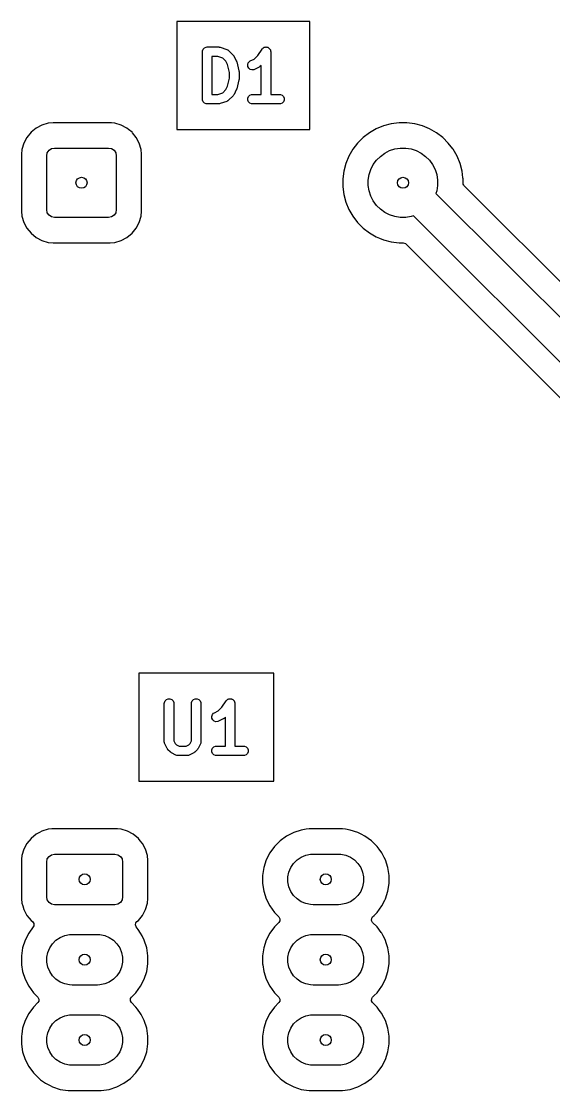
# Model space of a CAD drawing. Extents: x 20 to 124, y -124 to -20.
# Drawn here: x 44.99 to 61.82, y -94.68 to -60.86 of the extents above; entities that cross this region are included whole.
import ezdxf

# ---------------------------------------------------------------- set-up
doc = ezdxf.new("R2010")
doc.units = 0
doc.layers.add('BLACK', color=7, linetype='CONTINUOUS')
doc.layers.add('WHITE', color=7, linetype='CONTINUOUS')

msp = doc.modelspace()

# ---------------------------------------------------------------- linework, layer by layer
at = {"layer": 'BLACK', "linetype": 'CONTINUOUS'}
for p, q in [((54.109072, -60.857484), (49.912357, -60.857484)), ((49.912357, -60.857484), (49.912357, -64.273053)), ((54.109072, -64.273053), (54.109072, -60.857484)), ((50.717857, -61.815828), (50.720739, -61.786564)), ((50.717857, -63.315828), (50.717857, -61.815828)), ((50.720739, -61.786564), (50.743137, -61.732492)), ((50.743137, -61.732492), (50.784521, -61.691108)), ((50.784521, -61.691108), (50.838593, -61.66871)), ((50.838593, -61.66871), (50.867857, -61.665828)), ((50.867857, -61.665828), (51.225, -61.665828)), ((51.225, -61.665828), (51.239811, -61.667286)), ((51.239811, -61.667286), (51.243761, -61.667006)), ((51.243761, -61.667006), (51.248955, -61.668187)), ((51.248955, -61.668187), (51.254264, -61.66871)), ((51.254264, -61.66871), (51.257926, -61.670227)), ((51.257926, -61.670227), (51.272434, -61.673526)), ((51.272434, -61.673526), (51.48672, -61.744954)), ((51.48672, -61.744954), (51.513571, -61.756943)), ((51.513571, -61.756943), (51.517641, -61.760473)), ((51.517641, -61.760473), (51.522621, -61.762536)), ((51.522621, -61.762536), (51.545352, -61.781191)), ((51.545352, -61.781191), (51.688209, -61.924048)), ((52.465573, -61.934551), (52.600193, -61.732623)), ((52.600193, -61.732623), (52.600259, -61.732542)), ((52.600259, -61.732542), (52.60028, -61.732492)), ((52.60028, -61.732492), (52.600391, -61.73238)), ((52.600391, -61.73238), (52.618823, -61.709872)), ((52.618823, -61.709872), (52.631165, -61.701606)), ((52.631165, -61.701606), (52.641664, -61.691108)), ((52.641664, -61.691108), (52.65524, -61.685484)), ((52.65524, -61.685484), (52.667453, -61.677306)), ((52.667453, -61.677306), (52.682014, -61.674393)), ((52.682014, -61.674393), (52.695736, -61.66871)), ((52.695736, -61.66871), (52.710433, -61.66871)), ((52.710433, -61.66871), (52.724843, -61.665828)), ((52.724843, -61.665828), (52.739413, -61.66871)), ((52.739413, -61.66871), (52.754264, -61.66871)), ((52.754264, -61.66871), (52.767838, -61.674332)), ((52.767838, -61.674332), (52.782257, -61.677185)), ((52.782257, -61.677185), (52.794617, -61.685425)), ((52.794617, -61.685425), (52.808336, -61.691108)), ((52.808336, -61.691108), (52.818725, -61.701497)), ((52.818725, -61.701497), (52.830956, -61.709651)), ((52.830956, -61.709651), (52.839221, -61.721993)), ((52.839221, -61.721993), (52.84972, -61.732492)), ((52.84972, -61.732492), (52.855343, -61.746068)), ((52.855343, -61.746068), (52.863522, -61.758281)), ((52.863522, -61.758281), (52.866434, -61.772843)), ((52.866434, -61.772843), (52.872118, -61.786564)), ((52.872118, -61.786564), (52.874969, -61.815516)), ((52.874969, -61.815516), (52.875, -61.81567)), ((52.875, -61.81567), (52.874989, -61.815722)), ((52.874989, -61.815722), (52.875, -61.815828)), ((52.875, -61.815828), (52.875, -63.165828)), ((51.20066, -61.965828), (51.017857, -61.965828)), ((51.017857, -61.965828), (51.017857, -63.165828)), ((51.358258, -62.018361), (51.20066, -61.965828)), ((51.458865, -62.118968), (51.358258, -62.018361)), ((51.512044, -62.225327), (51.458865, -62.118968)), ((51.575, -62.477148), (51.512044, -62.225327)), ((51.688209, -61.924048), (51.697649, -61.93555)), ((51.697649, -61.93555), (51.700642, -61.938146)), ((51.700642, -61.938146), (51.70348, -61.942655)), ((51.70348, -61.942655), (51.706864, -61.946778)), ((51.706864, -61.946778), (51.70838, -61.95044)), ((51.70838, -61.95044), (51.716307, -61.963032)), ((51.716307, -61.963032), (51.787736, -62.105888)), ((51.787736, -62.105888), (51.788555, -62.10803)), ((51.788555, -62.10803), (51.7892, -62.1089)), ((51.7892, -62.1089), (51.793584, -62.121171)), ((51.793584, -62.121171), (51.798245, -62.133352)), ((51.798245, -62.133352), (51.798321, -62.134432)), ((51.798321, -62.134432), (51.799093, -62.136591)), ((51.799093, -62.136591), (51.870521, -62.422305)), ((52.147607, -62.225639), (52.166114, -62.170116)), ((52.151756, -62.284019), (52.147607, -62.225639)), ((52.166114, -62.170116), (52.204461, -62.125901)), ((52.204461, -62.125901), (52.229347, -62.110236)), ((52.229347, -62.110236), (52.350432, -62.049692)), ((52.350432, -62.049692), (52.465573, -61.934551)), ((51.575, -62.654507), (51.575, -62.477148)), ((51.870521, -62.422305), (51.87127, -62.427376)), ((51.87127, -62.427376), (51.872118, -62.429421)), ((51.872118, -62.429421), (51.873203, -62.440443)), ((51.873203, -62.440443), (51.874823, -62.451394)), ((51.874823, -62.451394), (51.874497, -62.453581)), ((51.874497, -62.453581), (51.875, -62.458685)), ((51.875, -62.458685), (51.875, -62.672971)), ((52.17793, -62.336368), (52.151756, -62.284019)), ((52.222145, -62.374715), (52.17793, -62.336368)), ((52.277668, -62.393222), (52.222145, -62.374715)), ((52.336048, -62.389073), (52.277668, -62.393222)), ((52.363511, -62.378564), (52.336048, -62.389073)), ((52.506368, -62.307135), (52.363511, -62.378564)), ((52.518961, -62.299207), (52.506368, -62.307135)), ((52.522621, -62.297692), (52.518961, -62.299207)), ((52.52674, -62.29431), (52.522621, -62.297692)), ((52.531254, -62.29147), (52.52674, -62.29431)), ((52.53385, -62.288476), (52.531254, -62.29147)), ((52.545352, -62.279037), (52.53385, -62.288476)), ((52.575, -62.249389), (52.545352, -62.279037)), ((52.575, -63.165828), (52.575, -62.249389)), ((51.512044, -62.906328), (51.575, -62.654507)), ((51.870521, -62.709351), (51.799093, -62.995065)), ((51.87127, -62.704279), (51.870521, -62.709351)), ((51.872118, -62.702235), (51.87127, -62.704279)), ((51.873203, -62.691212), (51.872118, -62.702235)), ((51.874823, -62.680262), (51.873203, -62.691212)), ((51.875, -62.672971), (51.874497, -62.678074)), ((51.874497, -62.678074), (51.874823, -62.680262)), ((51.017857, -63.165828), (51.200657, -63.165828)), ((51.200657, -63.165828), (51.358259, -63.113294)), ((51.358259, -63.113294), (51.458865, -63.012688)), ((51.458865, -63.012688), (51.512044, -62.906328)), ((51.688209, -63.207608), (51.545352, -63.350466)), ((51.697647, -63.196106), (51.688209, -63.207608)), ((51.700642, -63.19351), (51.697647, -63.196106)), ((51.703482, -63.188996), (51.700642, -63.19351)), ((51.706864, -63.184877), (51.703482, -63.188996)), ((51.708379, -63.181217), (51.706864, -63.184877)), ((51.716307, -63.168624), (51.708379, -63.181217)), ((51.787736, -63.025768), (51.716307, -63.168624)), ((51.788555, -63.023625), (51.787736, -63.025768)), ((51.7892, -63.022756), (51.788555, -63.023625)), ((51.793584, -63.010484), (51.7892, -63.022756)), ((51.798245, -62.998304), (51.793584, -63.010484)), ((51.798321, -62.997223), (51.798245, -62.998304)), ((51.799093, -62.995065), (51.798321, -62.997223)), ((52.149311, -63.286564), (52.171709, -63.232492)), ((52.171709, -63.232492), (52.213093, -63.191108)), ((52.213093, -63.191108), (52.267165, -63.16871)), ((52.267165, -63.16871), (52.296429, -63.165828)), ((52.296429, -63.165828), (52.575, -63.165828)), ((52.875, -63.165828), (53.153572, -63.165828)), ((53.153572, -63.165828), (53.182836, -63.16871)), ((53.182836, -63.16871), (53.236908, -63.191108)), ((53.236908, -63.191108), (53.278292, -63.232492)), ((53.278292, -63.232492), (53.30069, -63.286564)), ((50.720739, -63.345092), (50.717857, -63.315828)), ((50.743137, -63.399164), (50.720739, -63.345092)), ((50.784521, -63.440548), (50.743137, -63.399164)), ((50.838593, -63.462946), (50.784521, -63.440548)), ((50.867857, -63.465828), (50.838593, -63.462946)), ((51.225, -63.465828), (50.867857, -63.465828)), ((51.239805, -63.464369), (51.225, -63.465828)), ((51.24376, -63.464651), (51.239805, -63.464369)), ((51.248961, -63.463468), (51.24376, -63.464651)), ((51.254264, -63.462946), (51.248961, -63.463468)), ((51.257921, -63.46143), (51.254264, -63.462946)), ((51.272434, -63.458131), (51.257921, -63.46143)), ((51.48672, -63.386703), (51.272434, -63.458131)), ((51.513571, -63.374715), (51.48672, -63.386703)), ((51.517642, -63.371183), (51.513571, -63.374715)), ((51.522622, -63.369121), (51.517642, -63.371183)), ((51.545352, -63.350466), (51.522622, -63.369121)), ((52.149311, -63.345092), (52.149311, -63.286564)), ((52.171709, -63.399164), (52.149311, -63.345092)), ((52.213093, -63.440548), (52.171709, -63.399164)), ((52.267165, -63.462946), (52.213093, -63.440548)), ((52.296429, -63.465828), (52.267165, -63.462946)), ((53.153572, -63.465828), (52.296429, -63.465828)), ((53.182836, -63.462946), (53.153572, -63.465828)), ((53.236908, -63.440548), (53.182836, -63.462946)), ((53.278292, -63.399164), (53.236908, -63.440548)), ((53.30069, -63.345092), (53.278292, -63.399164)), ((53.30069, -63.286564), (53.30069, -63.345092)), ((45.458545, -64.234817), (45.298589, -64.366089)), ((45.641042, -64.137269), (45.458545, -64.234817)), ((45.839067, -64.077199), (45.641042, -64.137269)), ((45.993395, -64.062), (45.839067, -64.077199)), ((47.796605, -64.062), (45.993395, -64.062)), ((47.796609, -64.062), (47.796605, -64.062)), ((47.840222, -64.066295), (47.796609, -64.062)), ((47.950935, -64.077199), (47.840222, -64.066295)), ((47.950935, -64.0772), (47.950933, -64.077199)), ((47.950933, -64.077199), (47.950935, -64.077199)), ((48.148955, -64.137268), (47.950935, -64.0772)), ((48.331451, -64.234815), (48.148955, -64.137268)), ((48.331452, -64.234816), (48.331451, -64.234815)), ((48.331454, -64.234817), (48.331452, -64.234816)), ((48.378045, -64.273053), (48.331454, -64.234817)), ((56.212623, -64.254337), (55.996873, -64.3789)), ((56.212638, -64.25433), (56.212623, -64.254337)), ((56.442792, -64.158998), (56.212638, -64.25433)), ((56.683438, -64.094517), (56.442792, -64.158998)), ((56.930424, -64.062001), (56.683438, -64.094517)), ((56.930429, -64.062), (56.930424, -64.062001)), ((56.930435, -64.062), (56.930429, -64.062)), ((57.179565, -64.062), (56.930435, -64.062)), ((57.17957, -64.062), (57.179565, -64.062)), ((57.179575, -64.062001), (57.17957, -64.062)), ((57.426561, -64.094517), (57.179575, -64.062001)), ((57.667207, -64.158998), (57.426561, -64.094517)), ((57.897361, -64.25433), (57.667207, -64.158998)), ((57.897376, -64.254337), (57.897361, -64.25433)), ((58.113126, -64.3789), (57.897376, -64.254337)), ((45.167317, -64.526045), (45.069769, -64.708542)), ((45.298589, -64.366089), (45.167317, -64.526045)), ((48.49141, -64.366089), (48.378045, -64.273053)), ((48.501924, -64.378901), (48.49141, -64.366089)), ((48.622685, -64.526049), (48.501924, -64.378901)), ((48.720232, -64.708545), (48.622685, -64.526049)), ((49.912357, -64.273053), (54.109072, -64.273053)), ((55.799218, -64.530566), (55.623066, -64.706718)), ((55.799225, -64.53056), (55.799218, -64.530566)), ((55.996873, -64.3789), (55.799225, -64.53056)), ((58.310774, -64.53056), (58.113126, -64.3789)), ((58.310781, -64.530566), (58.310774, -64.53056)), ((58.486933, -64.706718), (58.310781, -64.530566)), ((45.009699, -64.906566), (44.9945, -65.060894)), ((45.069769, -64.708542), (45.009699, -64.906566)), ((45.868223, -64.935723), (45.949329, -64.88153)), ((45.949329, -64.88153), (46.045, -64.862501)), ((46.045, -64.862501), (47.745001, -64.8625)), ((47.745001, -64.8625), (47.840671, -64.88153)), ((47.840671, -64.88153), (47.921777, -64.935723)), ((48.7803, -64.906565), (48.720232, -64.708545)), ((48.795499, -65.060892), (48.7803, -64.906565)), ((55.4714, -64.904373), (55.346837, -65.120123)), ((55.62306, -64.706725), (55.4714, -64.904373)), ((55.623066, -64.706718), (55.62306, -64.706725)), ((56.634048, -64.946233), (56.79821, -64.892893)), ((56.79821, -64.892893), (56.968695, -64.865891)), ((56.968695, -64.865891), (57.141305, -64.865891)), ((57.141305, -64.865891), (57.31179, -64.892893)), ((57.31179, -64.892893), (57.475952, -64.946233)), ((58.486939, -64.706725), (58.486933, -64.706718)), ((58.626883, -64.889104), (58.486939, -64.706725)), ((58.638599, -64.904373), (58.626883, -64.889104)), ((58.763164, -65.120127), (58.638599, -64.904373)), ((44.9945, -65.060894), (44.9945, -66.864104)), ((45.795, -65.112499), (45.81403, -65.016829)), ((45.795001, -66.8125), (45.795, -65.112499)), ((45.81403, -65.016829), (45.868223, -64.935723)), ((47.921777, -64.935723), (47.97597, -65.016829)), ((47.97597, -65.016829), (47.994999, -65.1125)), ((47.994999, -65.1125), (47.995, -66.812501)), ((48.795499, -65.837941), (48.795499, -65.060892)), ((55.34683, -65.120138), (55.251498, -65.350292)), ((55.346837, -65.120123), (55.34683, -65.120138)), ((56.117096, -65.387752), (56.218553, -65.248107)), ((56.218553, -65.248107), (56.340607, -65.126053)), ((56.340607, -65.126053), (56.480252, -65.024596)), ((56.480252, -65.024596), (56.634048, -64.946233)), ((57.475952, -64.946233), (57.629748, -65.024596)), ((57.629748, -65.024596), (57.769393, -65.126053)), ((57.769393, -65.126053), (57.891447, -65.248107)), ((57.891447, -65.248107), (57.992904, -65.387752)), ((58.858502, -65.350293), (58.763164, -65.120127)), ((55.187017, -65.590938), (55.154501, -65.837924)), ((55.251498, -65.350292), (55.187017, -65.590938)), ((55.985393, -65.70571), (56.038733, -65.541548)), ((56.038733, -65.541548), (56.117096, -65.387752)), ((57.992904, -65.387752), (58.071267, -65.541548)), ((58.071267, -65.541548), (58.124607, -65.70571)), ((58.922982, -65.590935), (58.858502, -65.350293)), ((58.951193, -65.805222), (58.922982, -65.590935)), ((48.7955, -66.864109), (48.795499, -65.837941)), ((55.154501, -65.837924), (55.1545, -65.837941)), ((55.1545, -65.837941), (55.1545, -66.087058)), ((55.958391, -65.876195), (55.985393, -65.70571)), ((55.958391, -66.048805), (55.958391, -65.876195)), ((58.124607, -65.70571), (58.151609, -65.876195)), ((58.151609, -65.876195), (58.151609, -66.048805)), ((58.9555, -65.837935), (58.951193, -65.805222)), ((58.9555, -65.973796), (58.9555, -65.837935)), ((55.1545, -66.087058), (55.154501, -66.087075)), ((55.154501, -66.087075), (55.187017, -66.334061)), ((55.985393, -66.21929), (55.958391, -66.048805)), ((56.038733, -66.383452), (55.985393, -66.21929)), ((58.124607, -66.21929), (58.098682, -66.299076)), ((58.151609, -66.048805), (58.124607, -66.21929)), ((58.955529, -65.975136), (58.9555, -65.973796)), ((58.958334, -65.998811), (58.955529, -65.975136)), ((58.960075, -66.001999), (58.958334, -65.998811)), ((58.961307, -66.009954), (58.960075, -66.001999)), ((58.977731, -66.034334), (58.961307, -66.009954)), ((58.991819, -66.060134), (58.977731, -66.034334)), ((81.101671, -88.169986), (58.991819, -66.060134)), ((55.187017, -66.334061), (55.251498, -66.574707)), ((55.251498, -66.574707), (55.34683, -66.804861)), ((56.117096, -66.537248), (56.038733, -66.383452)), ((56.218553, -66.676893), (56.117096, -66.537248)), ((58.098682, -66.299076), (80.463253, -88.663646)), ((44.9945, -66.864104), (45.009699, -67.018432)), ((45.81403, -66.908171), (45.795001, -66.8125)), ((45.868223, -66.989277), (45.81403, -66.908171)), ((47.97597, -66.908171), (47.921777, -66.989277)), ((47.995, -66.812501), (47.97597, -66.908171)), ((48.7803, -67.018435), (48.7955, -66.864109)), ((55.34683, -66.804861), (55.346837, -66.804876)), ((55.346837, -66.804876), (55.4714, -67.020626)), ((56.340607, -66.798947), (56.218553, -66.676893)), ((56.480252, -66.900404), (56.340607, -66.798947)), ((56.634048, -66.978767), (56.480252, -66.900404)), ((45.009699, -67.018432), (45.0097, -67.018435)), ((45.0097, -67.018435), (45.069768, -67.216455)), ((45.069768, -67.216455), (45.164903, -67.394439)), ((45.949329, -67.04347), (45.868223, -66.989277)), ((46.044999, -67.0625), (45.949329, -67.04347)), ((47.745, -67.062499), (46.044999, -67.0625)), ((47.840671, -67.04347), (47.745, -67.062499)), ((47.921777, -66.989277), (47.840671, -67.04347)), ((48.622685, -67.398951), (48.720232, -67.216455)), ((48.720232, -67.216455), (48.7803, -67.018435)), ((55.4714, -67.020626), (55.62306, -67.218274)), ((55.62306, -67.218274), (55.623066, -67.218281)), ((55.623066, -67.218281), (55.799218, -67.394433)), ((56.79821, -67.032107), (56.634048, -66.978767)), ((56.968695, -67.059109), (56.79821, -67.032107)), ((57.141305, -67.059109), (56.968695, -67.059109)), ((57.31179, -67.032107), (57.141305, -67.059109)), ((57.391576, -67.006182), (57.31179, -67.032107)), ((79.6097, -89.224306), (57.391576, -67.006182)), ((45.164903, -67.394439), (45.167317, -67.398954)), ((45.167317, -67.398954), (45.298589, -67.55891)), ((45.298589, -67.55891), (45.458545, -67.690182)), ((48.331451, -67.690185), (48.49141, -67.55891)), ((48.49141, -67.55891), (48.622685, -67.398951)), ((55.799218, -67.394433), (55.799225, -67.394439)), ((55.799225, -67.394439), (55.996873, -67.546099)), ((55.996873, -67.546099), (56.212623, -67.670662)), ((45.458545, -67.690182), (45.458549, -67.690185)), ((45.458549, -67.690185), (45.641045, -67.787732)), ((45.641045, -67.787732), (45.839065, -67.8478)), ((45.839065, -67.8478), (45.839064, -67.8478)), ((45.839064, -67.8478), (45.849968, -67.848873)), ((45.849968, -67.848873), (45.993391, -67.863)), ((45.993391, -67.863), (47.796608, -67.862999)), ((47.796608, -67.862999), (47.950935, -67.8478)), ((47.950935, -67.8478), (48.148955, -67.787732)), ((48.148955, -67.787732), (48.331451, -67.690185)), ((56.212623, -67.670662), (56.212638, -67.670669)), ((56.212638, -67.670669), (56.311825, -67.711753)), ((56.311825, -67.711753), (56.442793, -67.766002)), ((56.442793, -67.766002), (56.683435, -67.830482)), ((56.683435, -67.830482), (56.930435, -67.863)), ((56.930435, -67.863), (57.064953, -67.863)), ((57.064953, -67.863), (57.131992, -67.882685)), ((57.131992, -67.882685), (57.152634, -67.899319)), ((57.152634, -67.899319), (78.763175, -89.50986)), ((52.974786, -81.472484), (48.704917, -81.472484)), ((48.704917, -81.472484), (48.704917, -84.888053)), ((52.974786, -84.888053), (52.974786, -81.472484)), ((49.512142, -82.430828), (49.515024, -82.401564)), ((49.512142, -83.645114), (49.512142, -82.430828)), ((49.515024, -82.401564), (49.537422, -82.347492)), ((49.537422, -82.347492), (49.578806, -82.306108)), ((49.578806, -82.306108), (49.632878, -82.28371)), ((49.632878, -82.28371), (49.691406, -82.28371)), ((49.691406, -82.28371), (49.745478, -82.306108)), ((49.745478, -82.306108), (49.786862, -82.347492)), ((49.786862, -82.347492), (49.80926, -82.401564)), ((49.80926, -82.401564), (49.812142, -82.430828)), ((49.812142, -82.430828), (49.812142, -83.609703)), ((50.369285, -82.430828), (50.372167, -82.401564)), ((50.369285, -83.609704), (50.369285, -82.430828)), ((50.372167, -82.401564), (50.394565, -82.347492)), ((50.394565, -82.347492), (50.435949, -82.306108)), ((50.435949, -82.306108), (50.490021, -82.28371)), ((50.490021, -82.28371), (50.548549, -82.28371)), ((50.548549, -82.28371), (50.602621, -82.306108)), ((50.602621, -82.306108), (50.644005, -82.347492)), ((50.644005, -82.347492), (50.666403, -82.401564)), ((50.666403, -82.401564), (50.669285, -82.430828)), ((50.669285, -82.430828), (50.669285, -83.645114)), ((51.331287, -82.549551), (51.465907, -82.347623)), ((51.465907, -82.347623), (51.465973, -82.347542)), ((51.465973, -82.347542), (51.465994, -82.347492)), ((51.465994, -82.347492), (51.466105, -82.34738)), ((51.466105, -82.34738), (51.484537, -82.324872)), ((51.484537, -82.324872), (51.496879, -82.316606)), ((51.496879, -82.316606), (51.507378, -82.306108)), ((51.507378, -82.306108), (51.520954, -82.300484)), ((51.520954, -82.300484), (51.533167, -82.292306)), ((51.533167, -82.292306), (51.547728, -82.289393)), ((51.547728, -82.289393), (51.56145, -82.28371)), ((51.56145, -82.28371), (51.576147, -82.28371)), ((51.576147, -82.28371), (51.590557, -82.280828)), ((51.590557, -82.280828), (51.605127, -82.28371)), ((51.605127, -82.28371), (51.619978, -82.28371)), ((51.619978, -82.28371), (51.633552, -82.289332)), ((51.633552, -82.289332), (51.647971, -82.292185)), ((51.647971, -82.292185), (51.660331, -82.300425)), ((51.660331, -82.300425), (51.67405, -82.306108)), ((51.67405, -82.306108), (51.684439, -82.316497)), ((51.684439, -82.316497), (51.69667, -82.324651)), ((51.69667, -82.324651), (51.704935, -82.336993)), ((51.704935, -82.336993), (51.715434, -82.347492)), ((51.715434, -82.347492), (51.721057, -82.361068)), ((51.721057, -82.361068), (51.729236, -82.373281)), ((51.729236, -82.373281), (51.732148, -82.387843)), ((51.732148, -82.387843), (51.737832, -82.401564)), ((51.737832, -82.401564), (51.740683, -82.430516)), ((51.740683, -82.430516), (51.740714, -82.43067)), ((51.740714, -82.43067), (51.740703, -82.430722)), ((51.740703, -82.430722), (51.740714, -82.430828)), ((51.740714, -82.430828), (51.740714, -83.780828)), ((51.013321, -82.840639), (51.031828, -82.785116)), ((51.01747, -82.899019), (51.013321, -82.840639)), ((51.031828, -82.785116), (51.070175, -82.740901)), ((51.070175, -82.740901), (51.095061, -82.725236)), ((51.095061, -82.725236), (51.216146, -82.664692)), ((51.216146, -82.664692), (51.331287, -82.549551)), ((51.043644, -82.951368), (51.01747, -82.899019)), ((51.087859, -82.989715), (51.043644, -82.951368)), ((51.143382, -83.008222), (51.087859, -82.989715)), ((51.201762, -83.004073), (51.143382, -83.008222)), ((51.229225, -82.993564), (51.201762, -83.004073)), ((51.372082, -82.922135), (51.229225, -82.993564)), ((51.384675, -82.914207), (51.372082, -82.922135)), ((51.388335, -82.912692), (51.384675, -82.914207)), ((51.392454, -82.90931), (51.388335, -82.912692)), ((51.396968, -82.90647), (51.392454, -82.90931)), ((51.399564, -82.903476), (51.396968, -82.90647)), ((51.411066, -82.894037), (51.399564, -82.903476)), ((51.440714, -82.864389), (51.411066, -82.894037)), ((51.440714, -83.780828), (51.440714, -82.864389)), ((49.515024, -83.674378), (49.512142, -83.645114)), ((49.517087, -83.679358), (49.515024, -83.674378)), ((49.517469, -83.684733), (49.517087, -83.679358)), ((49.527978, -83.712196), (49.517469, -83.684733)), ((49.599407, -83.855053), (49.527978, -83.712196)), ((49.607334, -83.867646), (49.599407, -83.855053)), ((49.60885, -83.871306), (49.607334, -83.867646)), ((49.612231, -83.875425), (49.60885, -83.871306)), ((49.812142, -83.609703), (49.856849, -83.699117)), ((49.856849, -83.699117), (49.893853, -83.736121)), ((49.893853, -83.736121), (49.983267, -83.780828)), ((49.983267, -83.780828), (50.198161, -83.780828)), ((50.198161, -83.780828), (50.287573, -83.736122)), ((50.287573, -83.736122), (50.324578, -83.699117)), ((50.324578, -83.699117), (50.369285, -83.609704)), ((50.572578, -83.871306), (50.569194, -83.875428)), ((50.574094, -83.867644), (50.572578, -83.871306)), ((50.582021, -83.855053), (50.574094, -83.867644)), ((50.653449, -83.712195), (50.582021, -83.855053)), ((50.663959, -83.684732), (50.653449, -83.712195)), ((50.66434, -83.679356), (50.663959, -83.684732)), ((50.666403, -83.674378), (50.66434, -83.679356)), ((50.669285, -83.645114), (50.666403, -83.674378)), ((51.015025, -83.901564), (51.037423, -83.847492)), ((51.037423, -83.847492), (51.078807, -83.806108)), ((51.078807, -83.806108), (51.132879, -83.78371)), ((51.132879, -83.78371), (51.162143, -83.780828)), ((51.162143, -83.780828), (51.440714, -83.780828)), ((51.740714, -83.780828), (52.019286, -83.780828)), ((52.019286, -83.780828), (52.04855, -83.78371)), ((52.04855, -83.78371), (52.102622, -83.806108)), ((52.102622, -83.806108), (52.144006, -83.847492)), ((52.144006, -83.847492), (52.166404, -83.901564)), ((49.615072, -83.879939), (49.612231, -83.875425)), ((49.618065, -83.882535), (49.615072, -83.879939)), ((49.627505, -83.894037), (49.618065, -83.882535)), ((49.698934, -83.965466), (49.627505, -83.894037)), ((49.710438, -83.974907), (49.698934, -83.965466)), ((49.713033, -83.977899), (49.710438, -83.974907)), ((49.717542, -83.980737), (49.713033, -83.977899)), ((49.721665, -83.984121), (49.717542, -83.980737)), ((49.725326, -83.985637), (49.721665, -83.984121)), ((49.737918, -83.993564), (49.725326, -83.985637)), ((49.880776, -84.064992), (49.737918, -83.993564)), ((49.908239, -84.075502), (49.880776, -84.064992)), ((49.913614, -84.075883), (49.908239, -84.075502)), ((49.918593, -84.077946), (49.913614, -84.075883)), ((49.947857, -84.080828), (49.918593, -84.077946)), ((50.233571, -84.080828), (49.947857, -84.080828)), ((50.262835, -84.077946), (50.233571, -84.080828)), ((50.267813, -84.075883), (50.262835, -84.077946)), ((50.273189, -84.075502), (50.267813, -84.075883)), ((50.300653, -84.064992), (50.273189, -84.075502)), ((50.44351, -83.993564), (50.300653, -84.064992)), ((50.456103, -83.985636), (50.44351, -83.993564)), ((50.459763, -83.984121), (50.456103, -83.985636)), ((50.463882, -83.980739), (50.459763, -83.984121)), ((50.468396, -83.977899), (50.463882, -83.980739)), ((50.470992, -83.974905), (50.468396, -83.977899)), ((50.482494, -83.965466), (50.470992, -83.974905)), ((50.553923, -83.894037), (50.482494, -83.965466)), ((50.563364, -83.882532), (50.553923, -83.894037)), ((50.566356, -83.879938), (50.563364, -83.882532)), ((50.569194, -83.875428), (50.566356, -83.879938)), ((51.015025, -83.960092), (51.015025, -83.901564)), ((51.037423, -84.014164), (51.015025, -83.960092)), ((51.078807, -84.055548), (51.037423, -84.014164)), ((51.132879, -84.077946), (51.078807, -84.055548)), ((51.162143, -84.080828), (51.132879, -84.077946)), ((52.019286, -84.080828), (51.162143, -84.080828)), ((52.04855, -84.077946), (52.019286, -84.080828)), ((52.102622, -84.055548), (52.04855, -84.077946)), ((52.144006, -84.014164), (52.102622, -84.055548)), ((52.166404, -83.960092), (52.144006, -84.014164)), ((52.166404, -83.901564), (52.166404, -83.960092)), ((48.704917, -84.888053), (52.974786, -84.888053)), ((45.458547, -86.569817), (45.298589, -86.701089)), ((45.458548, -86.569816), (45.458547, -86.569817)), ((45.45855, -86.569815), (45.458548, -86.569816)), ((45.562487, -86.514259), (45.45855, -86.569815)), ((45.641043, -86.472269), (45.562487, -86.514259)), ((45.839067, -86.412199), (45.641043, -86.472269)), ((45.955298, -86.400751), (45.839067, -86.412199)), ((45.993392, -86.397), (45.955298, -86.400751)), ((47.996608, -86.397), (45.993392, -86.397)), ((48.031805, -86.400466), (47.996608, -86.397)), ((48.150934, -86.412199), (48.031805, -86.400466)), ((48.150934, -86.4122), (48.150932, -86.412199)), ((48.150932, -86.412199), (48.150934, -86.412199)), ((48.348954, -86.472268), (48.150934, -86.4122)), ((48.53145, -86.569815), (48.348954, -86.472268)), ((48.531453, -86.569817), (48.53145, -86.569815)), ((48.69141, -86.701089), (48.531452, -86.569817)), ((48.531452, -86.569817), (48.531453, -86.569817)), ((53.600616, -86.51426), (53.376151, -86.628632)), ((53.840214, -86.43641), (53.600616, -86.51426)), ((53.993076, -86.412199), (53.840214, -86.43641)), ((54.089038, -86.397), (53.993076, -86.412199)), ((55.140962, -86.397), (54.089038, -86.397)), ((55.23693, -86.4122), (55.140962, -86.397)), ((55.389785, -86.43641), (55.23693, -86.4122)), ((55.629383, -86.51426), (55.389785, -86.43641)), ((55.738418, -86.569817), (55.629383, -86.51426)), ((55.853845, -86.62863), (55.738418, -86.569817)), ((45.167317, -86.861047), (45.069769, -87.043543)), ((45.298589, -86.701089), (45.167317, -86.861047)), ((48.753462, -86.776701), (48.69141, -86.701089)), ((48.822685, -86.86105), (48.753462, -86.776701)), ((48.920232, -87.043546), (48.822685, -86.86105)), ((53.172345, -86.776705), (52.994205, -86.954845)), ((53.17235, -86.776701), (53.172345, -86.776705)), ((53.376151, -86.628632), (53.17235, -86.776701)), ((55.853847, -86.628631), (55.853845, -86.62863)), ((55.853848, -86.628632), (55.853847, -86.628631)), ((56.057649, -86.776701), (55.853848, -86.628632)), ((56.057654, -86.776705), (56.057649, -86.776701)), ((56.235794, -86.954845), (56.057654, -86.776705)), ((45.009699, -87.241567), (44.998251, -87.357798)), ((45.069769, -87.043543), (45.009699, -87.241567)), ((45.868223, -87.270723), (45.949329, -87.21653)), ((45.949329, -87.21653), (46.045, -87.1975)), ((46.045, -87.1975), (47.945, -87.1975)), ((47.945, -87.1975), (48.040671, -87.21653)), ((48.040671, -87.21653), (48.121777, -87.270723)), ((48.9803, -87.241566), (48.920232, -87.043546)), ((48.9955, -87.395892), (48.9803, -87.241566)), ((52.846132, -87.158651), (52.73176, -87.383116)), ((52.994201, -86.95485), (52.846132, -87.158651)), ((52.994205, -86.954845), (52.994201, -86.95485)), ((53.837883, -87.291963), (53.982772, -87.231948)), ((53.982772, -87.231948), (54.136586, -87.201352)), ((54.136586, -87.201352), (54.215, -87.1975)), ((54.215, -87.1975), (55.015, -87.1975)), ((55.015, -87.1975), (55.093414, -87.201352)), ((55.093414, -87.201352), (55.247228, -87.231948)), ((55.247228, -87.231948), (55.392117, -87.291963)), ((56.235798, -86.95485), (56.235794, -86.954845)), ((56.300239, -87.043546), (56.235798, -86.95485)), ((56.38387, -87.158655), (56.300239, -87.043546)), ((56.456747, -87.301684), (56.38387, -87.158655)), ((44.998251, -87.357798), (44.9945, -87.395892)), ((44.9945, -87.395892), (44.9945, -88.599108)), ((45.795, -87.4475), (45.81403, -87.351829)), ((45.795, -88.5475), (45.795, -87.4475)), ((45.81403, -87.351829), (45.868223, -87.270723)), ((48.121777, -87.270723), (48.17597, -87.351829)), ((48.17597, -87.351829), (48.195, -87.4475)), ((48.195, -87.4475), (48.195, -88.5475)), ((48.9955, -87.871538), (48.9955, -87.395892)), ((52.73176, -87.383116), (52.65391, -87.622714)), ((53.509463, -87.620383), (53.596592, -87.489985)), ((53.596592, -87.489985), (53.707485, -87.379092)), ((53.707485, -87.379092), (53.837883, -87.291963)), ((55.392117, -87.291963), (55.522515, -87.379092)), ((55.522515, -87.379092), (55.633408, -87.489985)), ((55.633408, -87.489985), (55.720537, -87.620383)), ((56.498239, -87.383116), (56.456747, -87.301684)), ((56.498239, -87.383118), (56.498239, -87.383116)), ((56.498241, -87.383121), (56.498239, -87.383118)), ((56.57609, -87.622715), (56.498241, -87.383121)), ((48.9955, -88.599108), (48.9955, -87.871538)), ((52.65391, -87.622714), (52.6145, -87.871538)), ((52.6145, -87.871538), (52.6145, -88.123461)), ((53.418852, -87.919086), (53.449448, -87.765272)), ((53.418852, -88.075914), (53.418852, -87.919086)), ((53.449448, -87.765272), (53.509463, -87.620383)), ((55.720537, -87.620383), (55.780552, -87.765272)), ((55.780552, -87.765272), (55.811148, -87.919086)), ((55.811148, -87.919086), (55.811148, -88.075914)), ((56.6155, -87.871538), (56.57609, -87.622715)), ((56.6155, -88.123462), (56.6155, -87.871538)), ((52.6145, -88.123461), (52.65391, -88.372285)), ((53.449448, -88.229728), (53.418852, -88.075914)), ((53.509463, -88.374617), (53.449448, -88.229728)), ((55.780552, -88.229728), (55.720537, -88.374617)), ((55.811148, -88.075914), (55.780552, -88.229728)), ((56.57609, -88.372285), (56.6155, -88.123462)), ((44.9945, -88.599108), (44.995759, -88.611886)), ((45.81403, -88.643171), (45.795, -88.5475)), ((48.195, -88.5475), (48.17597, -88.643171)), ((48.9803, -88.753434), (48.9955, -88.599108)), ((52.65391, -88.372285), (52.73176, -88.611883)), ((53.596592, -88.505015), (53.509463, -88.374617)), ((53.707485, -88.615908), (53.596592, -88.505015)), ((55.633408, -88.505015), (55.522515, -88.615908)), ((55.720537, -88.374617), (55.633408, -88.505015)), ((56.498241, -88.611879), (56.57609, -88.372285)), ((44.995759, -88.611886), (45.009699, -88.753432)), ((45.009699, -88.753432), (45.03485, -88.836345)), ((45.03485, -88.836345), (45.069768, -88.951454)), ((45.868223, -88.724277), (45.81403, -88.643171)), ((45.949329, -88.77847), (45.868223, -88.724277)), ((46.045, -88.7975), (45.949329, -88.77847)), ((47.945, -88.7975), (46.045, -88.7975)), ((48.040671, -88.77847), (47.945, -88.7975)), ((48.121777, -88.724277), (48.040671, -88.77847)), ((48.17597, -88.643171), (48.121777, -88.724277)), ((48.920232, -88.951454), (48.9803, -88.753434)), ((52.73176, -88.611883), (52.846132, -88.836348)), ((52.846132, -88.836348), (52.994201, -89.040149)), ((53.837883, -88.703037), (53.707485, -88.615908)), ((53.982772, -88.763052), (53.837883, -88.703037)), ((54.136586, -88.793648), (53.982772, -88.763052)), ((54.215, -88.7975), (54.136586, -88.793648)), ((55.015, -88.7975), (54.215, -88.7975)), ((55.093414, -88.793648), (55.015, -88.7975)), ((55.247228, -88.763052), (55.093414, -88.793648)), ((55.392117, -88.703037), (55.247228, -88.763052)), ((55.522515, -88.615908), (55.392117, -88.703037)), ((56.235793, -89.040156), (56.38387, -88.836345)), ((56.38387, -88.836345), (56.478907, -88.649825)), ((56.478907, -88.649825), (56.498238, -88.611886)), ((56.498238, -88.611882), (56.498241, -88.611879)), ((56.498238, -88.611886), (56.498238, -88.611882)), ((45.069768, -88.951454), (45.167315, -89.13395)), ((45.167315, -89.13395), (45.236533, -89.218293)), ((45.236533, -89.218293), (45.29859, -89.29391)), ((48.69141, -89.29391), (48.822685, -89.13395)), ((48.822685, -89.13395), (48.920232, -88.951454)), ((52.994201, -89.040149), (52.994205, -89.040154)), ((52.994205, -89.040154), (53.13387, -89.179819)), ((53.13387, -89.179819), (53.167355, -89.241142)), ((53.167355, -89.241142), (53.162371, -89.310834)), ((56.062645, -89.293858), (56.067629, -89.224166)), ((56.067629, -89.224166), (56.09613, -89.179819)), ((56.09613, -89.179819), (56.141999, -89.13395)), ((56.141999, -89.13395), (56.235793, -89.040156)), ((45.368703, -89.502418), (45.226129, -89.698655)), ((45.29859, -89.29391), (45.347049, -89.33368)), ((45.347049, -89.33368), (45.386383, -89.391426)), ((45.388254, -89.46127), (45.368703, -89.502418)), ((45.386383, -89.391426), (45.388254, -89.46127)), ((48.597816, -89.436612), (48.613641, -89.368558)), ((48.621296, -89.502418), (48.597816, -89.436612)), ((48.613641, -89.368558), (48.642948, -89.333681)), ((48.680239, -89.583546), (48.621296, -89.502418)), ((48.642948, -89.333681), (48.69141, -89.29391)), ((48.76387, -89.698655), (48.680239, -89.583546)), ((52.994201, -89.49485), (52.846132, -89.698651)), ((52.994205, -89.494845), (52.994201, -89.49485)), ((53.13387, -89.355181), (52.994205, -89.494845)), ((53.162371, -89.310834), (53.13387, -89.355181)), ((56.09613, -89.355181), (56.062645, -89.293858)), ((56.235794, -89.494845), (56.09613, -89.355181)), ((56.235798, -89.49485), (56.235794, -89.494845)), ((56.364952, -89.672617), (56.235798, -89.49485)), ((45.11176, -89.923116), (45.03391, -90.162714)), ((45.226129, -89.698655), (45.11176, -89.923116)), ((45.976592, -90.029985), (46.087485, -89.919092)), ((46.087485, -89.919092), (46.217883, -89.831963)), ((46.217883, -89.831963), (46.362772, -89.771948)), ((46.362772, -89.771948), (46.516586, -89.741352)), ((46.516586, -89.741352), (46.595, -89.7375)), ((46.595, -89.7375), (47.395, -89.7375)), ((47.395, -89.7375), (47.473414, -89.741352)), ((47.473414, -89.741352), (47.627228, -89.771948)), ((47.627228, -89.771948), (47.772117, -89.831963)), ((47.772117, -89.831963), (47.902515, -89.919092)), ((47.902515, -89.919092), (48.013408, -90.029985)), ((48.808797, -89.78683), (48.76387, -89.698655)), ((48.878239, -89.923116), (48.808797, -89.78683)), ((48.878239, -89.923118), (48.878239, -89.923116)), ((48.878241, -89.923121), (48.878239, -89.923118)), ((48.95609, -90.162715), (48.878241, -89.923121)), ((52.73176, -89.923116), (52.65391, -90.162714)), ((52.846132, -89.698651), (52.73176, -89.923116)), ((53.596592, -90.029985), (53.707485, -89.919092)), ((53.707485, -89.919092), (53.837883, -89.831963)), ((53.837883, -89.831963), (53.982772, -89.771948)), ((53.982772, -89.771948), (54.136586, -89.741352)), ((54.136586, -89.741352), (54.215, -89.7375)), ((54.215, -89.7375), (55.015, -89.7375)), ((55.015, -89.7375), (55.093414, -89.741352)), ((55.093414, -89.741352), (55.247228, -89.771948)), ((55.247228, -89.771948), (55.392117, -89.831963)), ((55.392117, -89.831963), (55.522515, -89.919092)), ((55.522515, -89.919092), (55.633408, -90.029985)), ((56.38387, -89.698655), (56.364952, -89.672617)), ((56.428797, -89.78683), (56.38387, -89.698655)), ((56.498239, -89.923116), (56.428797, -89.78683)), ((56.498239, -89.923118), (56.498239, -89.923116)), ((56.498241, -89.923121), (56.498239, -89.923118)), ((56.502391, -89.935892), (56.498241, -89.923121)), ((56.508455, -89.954555), (56.502391, -89.935892)), ((56.513852, -89.971166), (56.508455, -89.954555)), ((45.03391, -90.162715), (44.9945, -90.411538)), ((45.03391, -90.162714), (45.03391, -90.162715)), ((45.829448, -90.305272), (45.889463, -90.160383)), ((45.889463, -90.160383), (45.976592, -90.029985)), ((48.013408, -90.029985), (48.100537, -90.160383)), ((48.100537, -90.160383), (48.160552, -90.305272)), ((48.9955, -90.411538), (48.95609, -90.162715)), ((52.65391, -90.162715), (52.6145, -90.411538)), ((52.65391, -90.162714), (52.65391, -90.162715)), ((53.449448, -90.305272), (53.509463, -90.160383)), ((53.509463, -90.160383), (53.596592, -90.029985)), ((55.633408, -90.029985), (55.720537, -90.160383)), ((55.720537, -90.160383), (55.780552, -90.305272)), ((56.576089, -90.16271), (56.513852, -89.971166)), ((56.576089, -90.162711), (56.576089, -90.16271)), ((56.57609, -90.162715), (56.576089, -90.162711)), ((56.6155, -90.411538), (56.57609, -90.162715)), ((44.9945, -90.411538), (44.9945, -90.663462)), ((45.798852, -90.459086), (45.829448, -90.305272)), ((45.798852, -90.615914), (45.798852, -90.459086)), ((45.829448, -90.769728), (45.798852, -90.615914)), ((48.160552, -90.305272), (48.191148, -90.459086)), ((48.191148, -90.615914), (48.160552, -90.769728)), ((48.191148, -90.459086), (48.191148, -90.615914)), ((48.9955, -90.663462), (48.9955, -90.411538)), ((52.6145, -90.411538), (52.6145, -90.663462)), ((53.418852, -90.459086), (53.449448, -90.305272)), ((53.418852, -90.615914), (53.418852, -90.459086)), ((53.449448, -90.769728), (53.418852, -90.615914)), ((55.780552, -90.305272), (55.811148, -90.459086)), ((55.811148, -90.615914), (55.780552, -90.769728)), ((55.811148, -90.459086), (55.811148, -90.615914)), ((56.6155, -90.663462), (56.6155, -90.411538)), ((44.9945, -90.663462), (45.000909, -90.703928)), ((45.000909, -90.703928), (45.03391, -90.912285)), ((45.03391, -90.912285), (45.11176, -91.151883)), ((45.889463, -90.914617), (45.829448, -90.769728)), ((45.976592, -91.045015), (45.889463, -90.914617)), ((48.100537, -90.914617), (48.013408, -91.045015)), ((48.160552, -90.769728), (48.100537, -90.914617)), ((48.878241, -91.151879), (48.95609, -90.912285)), ((48.95609, -90.912285), (48.9955, -90.663462)), ((52.6145, -90.663462), (52.620909, -90.703928)), ((52.620909, -90.703928), (52.65391, -90.912285)), ((52.65391, -90.912285), (52.73176, -91.151883)), ((53.509463, -90.914617), (53.449448, -90.769728)), ((53.596592, -91.045015), (53.509463, -90.914617)), ((55.720537, -90.914617), (55.633408, -91.045015)), ((55.780552, -90.769728), (55.720537, -90.914617)), ((56.498241, -91.151879), (56.57609, -90.912285)), ((56.57609, -90.912285), (56.6155, -90.663462)), ((45.11176, -91.151883), (45.226132, -91.376348)), ((46.087485, -91.155908), (45.976592, -91.045015)), ((46.217883, -91.243037), (46.087485, -91.155908)), ((46.362772, -91.303052), (46.217883, -91.243037)), ((46.516586, -91.333648), (46.362772, -91.303052)), ((47.627228, -91.303052), (47.473414, -91.333648)), ((47.772117, -91.243037), (47.627228, -91.303052)), ((47.902515, -91.155908), (47.772117, -91.243037)), ((48.013408, -91.045015), (47.902515, -91.155908)), ((48.76387, -91.376345), (48.878241, -91.151879)), ((52.73176, -91.151883), (52.846132, -91.376348)), ((53.707485, -91.155908), (53.596592, -91.045015)), ((53.837883, -91.243037), (53.707485, -91.155908)), ((53.982772, -91.303052), (53.837883, -91.243037)), ((54.136586, -91.333648), (53.982772, -91.303052)), ((55.247228, -91.303052), (55.093414, -91.333648)), ((55.392117, -91.243037), (55.247228, -91.303052)), ((55.522515, -91.155908), (55.392117, -91.243037)), ((55.633408, -91.045015), (55.522515, -91.155908)), ((56.38387, -91.376345), (56.498241, -91.151879)), ((45.226132, -91.376348), (45.374201, -91.580149)), ((45.374201, -91.580149), (45.374205, -91.580154)), ((45.374205, -91.580154), (45.51387, -91.719819)), ((46.595, -91.3375), (46.516586, -91.333648)), ((47.395, -91.3375), (46.595, -91.3375)), ((47.473414, -91.333648), (47.395, -91.3375)), ((48.521999, -91.67395), (48.615793, -91.580156)), ((48.615793, -91.580156), (48.76387, -91.376345)), ((52.846132, -91.376348), (52.994201, -91.580149)), ((52.994201, -91.580149), (52.994205, -91.580154)), ((52.994205, -91.580154), (53.13387, -91.719819)), ((54.215, -91.3375), (54.136586, -91.333648)), ((55.015, -91.3375), (54.215, -91.3375)), ((55.093414, -91.333648), (55.015, -91.3375)), ((56.141999, -91.67395), (56.235793, -91.580156)), ((56.235793, -91.580156), (56.38387, -91.376345)), ((45.51387, -91.895181), (45.374205, -92.034845)), ((45.51387, -91.719819), (45.547355, -91.781142)), ((45.542371, -91.850834), (45.51387, -91.895181)), ((45.547355, -91.781142), (45.542371, -91.850834)), ((48.442645, -91.833858), (48.447629, -91.764166)), ((48.47613, -91.895181), (48.442645, -91.833858)), ((48.447629, -91.764166), (48.47613, -91.719819)), ((48.47613, -91.719819), (48.521999, -91.67395)), ((48.615794, -92.034845), (48.47613, -91.895181)), ((53.13387, -91.895181), (52.994205, -92.034845)), ((53.13387, -91.719819), (53.167355, -91.781142)), ((53.162371, -91.850834), (53.13387, -91.895181)), ((53.167355, -91.781142), (53.162371, -91.850834)), ((56.062645, -91.833858), (56.067629, -91.764166)), ((56.09613, -91.895181), (56.062645, -91.833858)), ((56.067629, -91.764166), (56.09613, -91.719819)), ((56.09613, -91.719819), (56.141999, -91.67395)), ((56.235794, -92.034845), (56.09613, -91.895181)), ((45.226132, -92.238651), (45.11176, -92.463116)), ((45.374201, -92.03485), (45.226132, -92.238651)), ((45.374205, -92.034845), (45.374201, -92.03485)), ((46.217883, -92.371963), (46.362772, -92.311948)), ((46.362772, -92.311948), (46.516586, -92.281352)), ((46.516586, -92.281352), (46.595, -92.2775)), ((46.595, -92.2775), (47.395, -92.2775)), ((47.395, -92.2775), (47.473414, -92.281352)), ((47.473414, -92.281352), (47.627228, -92.311948)), ((47.627228, -92.311948), (47.772117, -92.371963)), ((48.615798, -92.03485), (48.615794, -92.034845)), ((48.662107, -92.09859), (48.615798, -92.03485)), ((48.76387, -92.238655), (48.662107, -92.09859)), ((48.780387, -92.271072), (48.76387, -92.238655)), ((48.878239, -92.463116), (48.780387, -92.271072)), ((52.846132, -92.238651), (52.73176, -92.463116)), ((52.994201, -92.03485), (52.846132, -92.238651)), ((52.994205, -92.034845), (52.994201, -92.03485)), ((53.837883, -92.371963), (53.982772, -92.311948)), ((53.982772, -92.311948), (54.136586, -92.281352)), ((54.136586, -92.281352), (54.215, -92.2775)), ((54.215, -92.2775), (55.015, -92.2775)), ((55.015, -92.2775), (55.093414, -92.281352)), ((55.093414, -92.281352), (55.247228, -92.311948)), ((55.247228, -92.311948), (55.392117, -92.371963)), ((56.235798, -92.03485), (56.235794, -92.034845)), ((56.282107, -92.09859), (56.235798, -92.03485)), ((56.334954, -92.171328), (56.282107, -92.09859)), ((56.38387, -92.238655), (56.334954, -92.171328)), ((56.400387, -92.271072), (56.38387, -92.238655)), ((56.498239, -92.463116), (56.400387, -92.271072)), ((45.11176, -92.463116), (45.03391, -92.702714)), ((45.889463, -92.700383), (45.976592, -92.569985)), ((45.976592, -92.569985), (46.087485, -92.459092)), ((46.087485, -92.459092), (46.217883, -92.371963)), ((47.772117, -92.371963), (47.902515, -92.459092)), ((47.902515, -92.459092), (48.013408, -92.569985)), ((48.013408, -92.569985), (48.100537, -92.700383)), ((48.878239, -92.463118), (48.878239, -92.463116)), ((48.878241, -92.463121), (48.878239, -92.463118)), ((48.95609, -92.702715), (48.878241, -92.463121)), ((52.73176, -92.463116), (52.65391, -92.702714)), ((53.509463, -92.700383), (53.596592, -92.569985)), ((53.596592, -92.569985), (53.707485, -92.459092)), ((53.707485, -92.459092), (53.837883, -92.371963)), ((55.392117, -92.371963), (55.522515, -92.459092)), ((55.522515, -92.459092), (55.633408, -92.569985)), ((55.633408, -92.569985), (55.720537, -92.700383)), ((56.498239, -92.463118), (56.498239, -92.463116)), ((56.498241, -92.463121), (56.498239, -92.463118)), ((56.57609, -92.702715), (56.498241, -92.463121)), ((45.003229, -92.896428), (44.9945, -92.951538)), ((44.9945, -92.951538), (44.9945, -93.203462)), ((45.03391, -92.702714), (45.003229, -92.896428)), ((45.798852, -92.999086), (45.829448, -92.845272)), ((45.798852, -93.155914), (45.798852, -92.999086)), ((45.829448, -92.845272), (45.889463, -92.700383)), ((48.100537, -92.700383), (48.160552, -92.845272)), ((48.160552, -92.845272), (48.191148, -92.999086)), ((48.191148, -92.999086), (48.191148, -93.155914)), ((48.9955, -92.951538), (48.95609, -92.702715)), ((48.9955, -93.203462), (48.9955, -92.951538)), ((52.623229, -92.896428), (52.6145, -92.951538)), ((52.6145, -92.951538), (52.6145, -93.203462)), ((52.65391, -92.702714), (52.623229, -92.896428)), ((53.418852, -92.999086), (53.449448, -92.845272)), ((53.418852, -93.155914), (53.418852, -92.999086)), ((53.449448, -92.845272), (53.509463, -92.700383)), ((55.720537, -92.700383), (55.780552, -92.845272)), ((55.780552, -92.845272), (55.811148, -92.999086)), ((55.811148, -92.999086), (55.811148, -93.155914)), ((56.6155, -92.951538), (56.57609, -92.702715)), ((56.6155, -93.203462), (56.6155, -92.951538)), ((44.9945, -93.203462), (45.00789, -93.288)), ((45.00789, -93.288), (45.03391, -93.452285)), ((45.829448, -93.309728), (45.798852, -93.155914)), ((45.889463, -93.454617), (45.829448, -93.309728)), ((48.160552, -93.309728), (48.100537, -93.454617)), ((48.191148, -93.155914), (48.160552, -93.309728)), ((48.95609, -93.452285), (48.9955, -93.203462)), ((52.6145, -93.203462), (52.62789, -93.288)), ((52.62789, -93.288), (52.65391, -93.452285)), ((53.449448, -93.309728), (53.418852, -93.155914)), ((53.509463, -93.454617), (53.449448, -93.309728)), ((55.780552, -93.309728), (55.720537, -93.454617)), ((55.811148, -93.155914), (55.780552, -93.309728)), ((56.57609, -93.452285), (56.6155, -93.203462)), ((45.03391, -93.452285), (45.11176, -93.691883)), ((45.976592, -93.585015), (45.889463, -93.454617)), ((46.087485, -93.695908), (45.976592, -93.585015)), ((48.013408, -93.585015), (47.902515, -93.695908)), ((48.100537, -93.454617), (48.013408, -93.585015)), ((48.878241, -93.691879), (48.95609, -93.452285)), ((52.65391, -93.452285), (52.73176, -93.691883)), ((53.596592, -93.585015), (53.509463, -93.454617)), ((53.707485, -93.695908), (53.596592, -93.585015)), ((55.633408, -93.585015), (55.522515, -93.695908)), ((55.720537, -93.454617), (55.633408, -93.585015)), ((56.498241, -93.691879), (56.57609, -93.452285)), ((45.11176, -93.691883), (45.226132, -93.916348)), ((45.226132, -93.916348), (45.374201, -94.120149)), ((46.217883, -93.783037), (46.087485, -93.695908)), ((46.362772, -93.843052), (46.217883, -93.783037)), ((46.516586, -93.873648), (46.362772, -93.843052)), ((46.595, -93.8775), (46.516586, -93.873648)), ((47.395, -93.8775), (46.595, -93.8775)), ((47.473414, -93.873648), (47.395, -93.8775)), ((47.627228, -93.843052), (47.473414, -93.873648)), ((47.772117, -93.783037), (47.627228, -93.843052)), ((47.902515, -93.695908), (47.772117, -93.783037)), ((48.615793, -94.120156), (48.76387, -93.916345)), ((48.76387, -93.916345), (48.878241, -93.691879)), ((52.73176, -93.691883), (52.846132, -93.916348)), ((52.846132, -93.916348), (52.994201, -94.120149)), ((53.837883, -93.783037), (53.707485, -93.695908)), ((53.982772, -93.843052), (53.837883, -93.783037)), ((54.136586, -93.873648), (53.982772, -93.843052)), ((54.215, -93.8775), (54.136586, -93.873648)), ((55.015, -93.8775), (54.215, -93.8775)), ((55.093414, -93.873648), (55.015, -93.8775)), ((55.247228, -93.843052), (55.093414, -93.873648)), ((55.392117, -93.783037), (55.247228, -93.843052)), ((55.522515, -93.695908), (55.392117, -93.783037)), ((56.235793, -94.120156), (56.38387, -93.916345)), ((56.38387, -93.916345), (56.498241, -93.691879)), ((45.374201, -94.120149), (45.374205, -94.120154)), ((45.374205, -94.120154), (45.552345, -94.298294)), ((45.552345, -94.298294), (45.55235, -94.298298)), ((45.55235, -94.298298), (45.600944, -94.333603)), ((45.600944, -94.333603), (45.756155, -94.44637)), ((48.233845, -94.44637), (48.437656, -94.298293)), ((48.437656, -94.298293), (48.615793, -94.120156)), ((52.994201, -94.120149), (52.994205, -94.120154)), ((52.994205, -94.120154), (53.172345, -94.298294)), ((53.172345, -94.298294), (53.17235, -94.298298)), ((53.17235, -94.298298), (53.220944, -94.333603)), ((53.220944, -94.333603), (53.376155, -94.44637)), ((55.853845, -94.44637), (56.057656, -94.298293)), ((56.057656, -94.298293), (56.235793, -94.120156)), ((45.756155, -94.44637), (45.899184, -94.519247)), ((45.899184, -94.519247), (45.980616, -94.560739)), ((45.980616, -94.560739), (45.980618, -94.560739)), ((45.980618, -94.560739), (45.980621, -94.560741)), ((45.980621, -94.560741), (46.220215, -94.63859)), ((46.220215, -94.63859), (46.469038, -94.678)), ((46.469038, -94.678), (46.469039, -94.678)), ((46.469039, -94.678), (47.520961, -94.678)), ((47.520961, -94.678), (47.520962, -94.678)), ((47.520962, -94.678), (47.769785, -94.63859)), ((47.769785, -94.63859), (48.009379, -94.560741)), ((48.009379, -94.560741), (48.233845, -94.44637)), ((53.376155, -94.44637), (53.519184, -94.519247)), ((53.519184, -94.519247), (53.600616, -94.560739)), ((53.600616, -94.560739), (53.600618, -94.560739)), ((53.600618, -94.560739), (53.600621, -94.560741)), ((53.600621, -94.560741), (53.840215, -94.63859)), ((53.840215, -94.63859), (54.089038, -94.678)), ((54.089038, -94.678), (54.089039, -94.678)), ((54.089039, -94.678), (55.140961, -94.678)), ((55.140961, -94.678), (55.140962, -94.678)), ((55.140962, -94.678), (55.389785, -94.63859)), ((55.389785, -94.63859), (55.629379, -94.560741)), ((55.629379, -94.560741), (55.853845, -94.44637))]:
    msp.add_line(p, q, dxfattribs=at)
at = {"layer": 'BLACK'}
for centre in [(46.895, -65.9625), (57.055, -65.9625), (46.995, -87.9975), (54.615, -87.9975), (46.995, -90.5375), (54.615, -90.5375), (46.995, -93.0775), (54.615, -93.0775)]:
    msp.add_circle(centre, 0.175, dxfattribs=at)
at = {"layer": 'WHITE'}
for centre in [(46.895, -65.9625), (57.055, -65.9625), (46.995, -87.9975), (54.615, -87.9975), (46.995, -90.5375), (54.615, -90.5375), (46.995, -93.0775), (54.615, -93.0775)]:
    msp.add_circle(centre, 0.175, dxfattribs=at)

doc.saveas('drawing.dxf')
